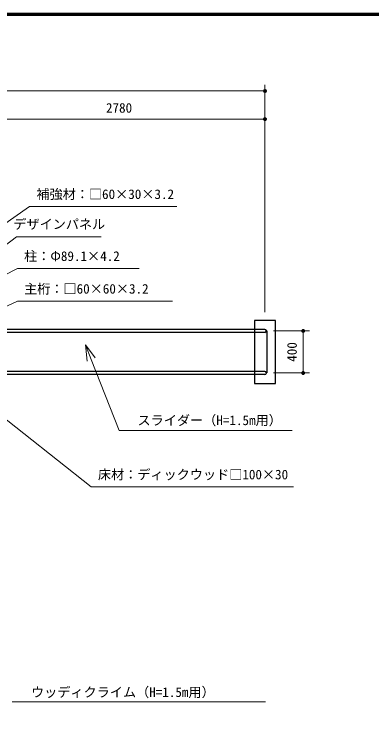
# Model space of a CAD drawing. Units: millimetres at full size, sheet at 1:50. Extents: x 750 to 20250, y 750 to 14100.
# Drawn here: x 7304 to 10709, y 7341 to 14100 of the extents above; entities that cross this region are included whole.
import ezdxf
from ezdxf.enums import TextEntityAlignment as Align

# ---------------------------------------------------------------- set-up
doc = ezdxf.new("R2010")
doc.units = ezdxf.units.MM
doc.header["$LTSCALE"] = 50
for name, color, linetype, lineweight in [('D-STR-DIM\u3000寸法線、寸法値', 7, 'Continuous', 13), ('D-STR-HTXT\u3000旗上げ', 7, 'Continuous', 13), ('D-STR\u3000構造物外形線', 1, 'Continuous', 25), ('D-TTL', 7, 'Continuous', 70)]:
    doc.layers.add(name, color=color, linetype=linetype, lineweight=lineweight)
doc.styles.add('ＭＳ ゴシック', font='')
doc.styles.get('ＭＳ ゴシック').set_extended_font_data('MS Gothic')

# ---------------------------------------------------------------- blocks, each defined once
blk = doc.blocks.new('filled_dot')
at = {"color": 0, "linetype": 'Continuous', "lineweight": -2, "const_width": 1.25}
blk.add_lwpolyline([(-0.625, 0, 1), (0.625, 0, 1)], format="xyb", close=True, dxfattribs=at)

msp = doc.modelspace()

# ---------------------------------------------------------------- linework, layer by layer
at = {"layer": 'D-STR-DIM\u3000寸法線、寸法値'}
for p, q in [((9692.03, 11267.39), (9692.03, 13429.76)), ((2713.05, 13369.76), (9692.03, 13369.76)), ((9692.03, 11267.39), (9692.03, 13162.28)), ((6913.05, 13102.28), (9692.03, 13102.28)), ((9772.03, 11087.39), (10115.74, 11087.39)), ((10055.74, 11087.39), (10055.74, 10687.39)), ((9772.03, 10687.39), (10115.74, 10687.39))]:
    msp.add_line(p, q, dxfattribs=at)
at = {"layer": 'D-STR-HTXT\u3000旗上げ'}
for p, q in [((6793.77, 11580.03), (7325.49, 11982.49)), ((7325.49, 11982.49), (8133.59, 11982.49)), ((7999.78, 10800.74), (7982.25, 10955.04)), ((7982.25, 10955.04), (8074.58, 10830.18)), ((7982.25, 10955.04), (8037.18, 10815.46)), ((7283.9, 7559.38), (9697.27, 7559.38))]:
    msp.add_line(p, q, dxfattribs=at)
for points in [[(6112.75, 11335.33), (7451.24, 12270.41), (7471.24, 12270.41), (8851.92, 12270.41), (8479.49, 12270.41)], [(6953.4, 11487.39), (7333.99, 11681.46), (7353.99, 11681.46), (8495.34, 11681.46), (8076.71, 11681.46)], [(6855.09, 11148.75), (7333.99, 11370.36), (7353.99, 11370.36), (8810.58, 11370.36), (8277.22, 11370.36)], [(8037.18, 10815.46), (8303.3, 10139.17), (9949.9, 10139.17)], [(6751.5, 10617.79), (8036.94, 9603.99), (8056.94, 9603.99), (9962.81, 9603.99), (9226.04, 9603.99)]]:
    msp.add_lwpolyline(points, dxfattribs=at)
at = {"layer": 'D-STR\u3000構造物外形線'}
for p, q in [((9692.03, 11100.99), (6913.05, 11100.99)), ((9710.24, 11087.39), (9705.63, 11087.39)), ((9710.24, 11087.39), (9710.24, 10687.39)), ((9692.03, 11073.79), (6926.65, 11073.79)), ((9692.03, 10700.99), (6926.65, 10700.99)), ((9705.63, 10687.39), (9710.24, 10687.39)), ((9692.03, 10673.79), (6913.05, 10673.79))]:
    msp.add_line(p, q, dxfattribs=at)
msp.add_lwpolyline([(9592.03, 10587.39), (9792.03, 10587.39), (9792.03, 11187.39), (9592.03, 11187.39)], close=True, dxfattribs=at)
for centre in [(9692.03, 11087.39), (9692.03, 10687.39)]:
    msp.add_arc(centre, 13.6, 270, 90, dxfattribs=at)
at = {"layer": 'D-TTL'}
msp.add_lwpolyline([(750, 750), (750, 14100), (20250, 14100), (20250, 750)], close=True, dxfattribs=at)

# ---------------------------------------------------------------- block references
at = {"layer": 'D-STR-DIM\u3000寸法線、寸法値', "xscale": 15, "yscale": 15}
for p, rotation in [((9692.03, 13369.76), 180), ((9692.03, 13102.28), 180), ((10055.74, 11087.39), 270), ((10055.74, 10687.39), 90)]:
    msp.add_blockref('filled_dot', p, dxfattribs=dict(at, rotation=rotation))

# ---------------------------------------------------------------- texts
at = {"layer": 'D-STR-DIM\u3000寸法線、寸法値', "style": 'ＭＳ ゴシック'}
msp.add_text('2780', height=91.64, dxfattribs=at).set_placement((8302.54, 13209.17), align=Align.MIDDLE_CENTER)
msp.add_text('400', height=91.64, rotation=90, dxfattribs=at).set_placement((9948.85, 10887.39), align=Align.MIDDLE_CENTER)
at = {"layer": 'D-STR-HTXT\u3000旗上げ', "style": 'ＭＳ ゴシック'}
for s, p in [('補強材：□60×30×3.2', (7515.63, 12314.8)), ('デザインパネル', (7295.59, 12029.82)), ('柱：Φ89.1×4.2', (7398.38, 11725.85)), ('主桁：□60×60×3.2', (7398.38, 11414.75)), ('スライダー（H=1.5m用）', (8478.3, 10164.17)), ('床材：ディックウッド□100×30', (8101.33, 9648.38)), ('ウッディクライム（H=1.5m用）', (7464.47, 7578.27))]:
    msp.add_text(s, height=91.64, dxfattribs=at).set_placement(p, align=Align.BOTTOM_LEFT)

doc.saveas('drawing.dxf')
